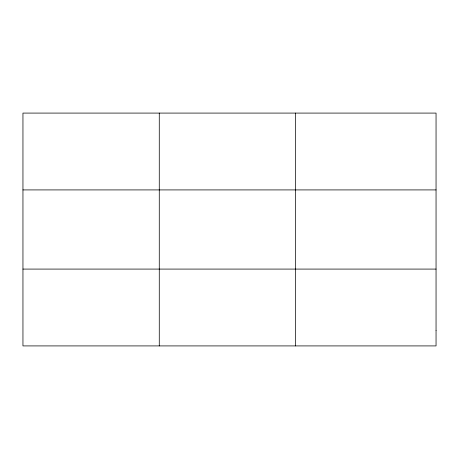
<?xml version="1.0" encoding="UTF-8"?>
<svg xmlns="http://www.w3.org/2000/svg" width="459" height="459" viewBox="0 0 459 459"><rect width="100%" height="100%" fill="white"/><g stroke="black" fill="none" stroke-linecap="round" stroke-linejoin="round"><path stroke-width="0.69" d="M159.273 113.086L159.273 345.914M295.596 113.086L295.596 345.914M22.95 189.917L436.05 189.917M22.95 269.083L436.05 269.083M436.05 330.549L436.05 345.914L22.95 345.914L22.95 113.086L436.05 113.086L436.05 330.549"/></g></svg>
